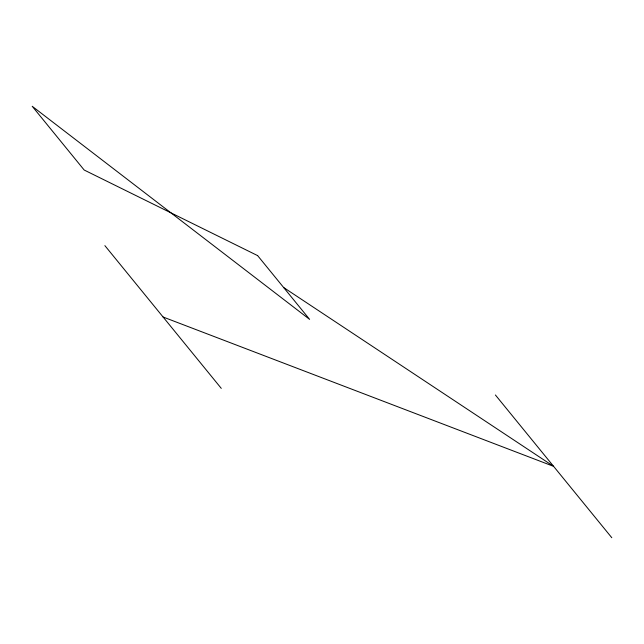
<?xml version="1.0" encoding="UTF-8"?>
<svg xmlns="http://www.w3.org/2000/svg" width="644" height="644" viewBox="0 0 644 644"><rect width="100%" height="100%" fill="white"/><g stroke="black" fill="none" stroke-linecap="round" stroke-linejoin="round"><path stroke-width="0.97" d="M163.077 317.009L553.599 466.353L283.626 287.498M495.405 394.989L611.8 537.724M104.883 245.638L221.278 388.372M257.632 255.62L84.187 170.032L32.2 106.276L309.619 319.376L257.632 255.62"/></g></svg>
